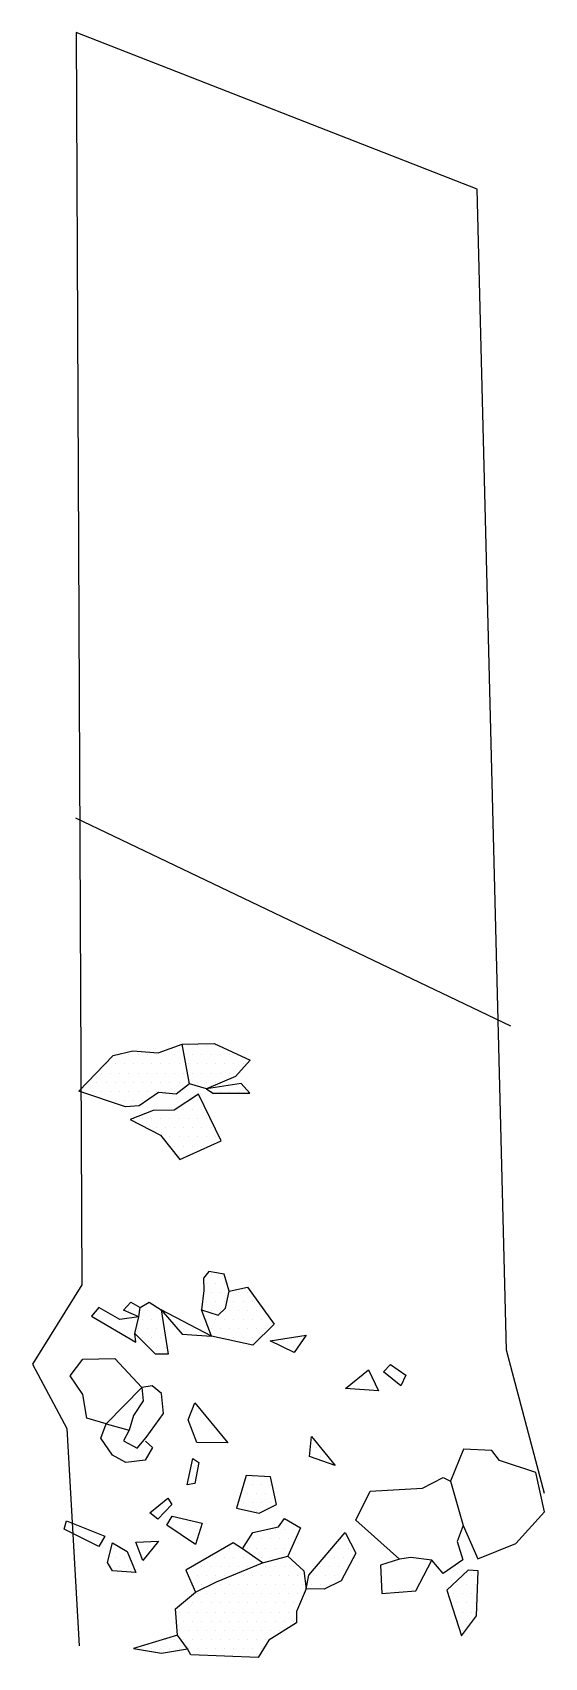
# Model space of a CAD drawing. Header units: metres. Extents: x -2.61 to -1.91, y -15.41 to -13.19.
import ezdxf

# ---------------------------------------------------------------- set-up
doc = ezdxf.new("R2010")
doc.units = ezdxf.units.M
doc.header["$LTSCALE"] = 25
doc.header["$MEASUREMENT"] = 0
doc.linetypes.add('STRICHPUNKTX2', pattern=[2, 1, -0.5, 0, -0.5])
doc.layers.get('0').update_dxf_attribs({"linetype": 'CONTINUOUS'})
for name, color, linetype in [('BEFUND', 1, 'CONTINUOUS'), ('GRABUNGSGRENZE', 3, 'STRICHPUNKTX2'), ('STEINE', 4, 'CONTINUOUS'), ('STEINESCHRAFF', 4, 'CONTINUOUS')]:
    doc.layers.add(name, color=color, linetype=linetype)

# ---------------------------------------------------------------- blocks, each defined once
blk = doc.blocks.new('*X1')
at = {"color": 0}
for p, q in [((-241.25, -1457.5), (-241.25, -1457.5)), ((-240, -1457.5), (-240, -1457.5)), ((-238.75, -1457.5), (-238.75, -1457.5)), ((-237.5, -1457.5), (-237.5, -1457.5)), ((-236.25, -1457.5), (-236.25, -1457.5)), ((-251.25, -1460), (-251.25, -1460)), ((-250, -1460), (-250, -1460)), ((-249.375, -1458.75), (-249.375, -1458.75)), ((-248.75, -1460), (-248.75, -1460)), ((-248.125, -1458.75), (-248.125, -1458.75)), ((-247.5, -1460), (-247.5, -1460)), ((-246.875, -1458.75), (-246.875, -1458.75)), ((-246.25, -1460), (-246.25, -1460)), ((-245.625, -1458.75), (-245.625, -1458.75)), ((-245, -1460), (-245, -1460)), ((-244.375, -1458.75), (-244.375, -1458.75)), ((-243.75, -1460), (-243.75, -1460)), ((-243.125, -1458.75), (-243.125, -1458.75)), ((-242.5, -1460), (-242.5, -1460)), ((-241.875, -1458.75), (-241.875, -1458.75)), ((-241.25, -1460), (-241.25, -1460)), ((-240.625, -1458.75), (-240.625, -1458.75)), ((-240, -1460), (-240, -1460)), ((-239.375, -1458.75), (-239.375, -1458.75)), ((-238.75, -1460), (-238.75, -1460)), ((-238.125, -1458.75), (-238.125, -1458.75)), ((-237.5, -1460), (-237.5, -1460)), ((-236.875, -1458.75), (-236.875, -1458.75)), ((-236.25, -1460), (-236.25, -1460)), ((-235.625, -1458.75), (-235.625, -1458.75)), ((-235, -1460), (-235, -1460)), ((-234.375, -1458.75), (-234.375, -1458.75)), ((-233.75, -1460), (-233.75, -1460)), ((-232.5, -1460), (-232.5, -1460)), ((-253.75, -1462.5), (-253.75, -1462.5)), ((-252.5, -1462.5), (-252.5, -1462.5)), ((-251.875, -1461.25), (-251.875, -1461.25)), ((-251.25, -1462.5), (-251.25, -1462.5)), ((-250.625, -1461.25), (-250.625, -1461.25)), ((-250, -1462.5), (-250, -1462.5)), ((-249.375, -1461.25), (-249.375, -1461.25)), ((-248.75, -1462.5), (-248.75, -1462.5)), ((-248.125, -1461.25), (-248.125, -1461.25)), ((-247.5, -1462.5), (-247.5, -1462.5)), ((-246.875, -1461.25), (-246.875, -1461.25)), ((-246.25, -1462.5), (-246.25, -1462.5)), ((-245.625, -1461.25), (-245.625, -1461.25)), ((-245, -1462.5), (-245, -1462.5)), ((-244.375, -1461.25), (-244.375, -1461.25)), ((-243.75, -1462.5), (-243.75, -1462.5)), ((-243.125, -1461.25), (-243.125, -1461.25)), ((-242.5, -1462.5), (-242.5, -1462.5)), ((-241.875, -1461.25), (-241.875, -1461.25)), ((-241.25, -1462.5), (-241.25, -1462.5)), ((-240.625, -1461.25), (-240.625, -1461.25)), ((-240, -1462.5), (-240, -1462.5)), ((-239.375, -1461.25), (-239.375, -1461.25)), ((-238.75, -1462.5), (-238.75, -1462.5)), ((-238.125, -1461.25), (-238.125, -1461.25)), ((-237.5, -1462.5), (-237.5, -1462.5)), ((-236.875, -1461.25), (-236.875, -1461.25)), ((-236.25, -1462.5), (-236.25, -1462.5)), ((-235.625, -1461.25), (-235.625, -1461.25)), ((-234.375, -1461.25), (-234.375, -1461.25)), ((-254.375, -1463.75), (-254.375, -1463.75)), ((-253.125, -1463.75), (-253.125, -1463.75)), ((-251.875, -1463.75), (-251.875, -1463.75)), ((-250.625, -1463.75), (-250.625, -1463.75)), ((-250, -1465), (-250, -1465)), ((-249.375, -1463.75), (-249.375, -1463.75)), ((-248.75, -1465), (-248.75, -1465)), ((-248.125, -1463.75), (-248.125, -1463.75)), ((-247.5, -1465), (-247.5, -1465)), ((-246.875, -1463.75), (-246.875, -1463.75)), ((-246.25, -1465), (-246.25, -1465)), ((-245.625, -1463.75), (-245.625, -1463.75)), ((-244.375, -1463.75), (-244.375, -1463.75)), ((-243.125, -1463.75), (-243.125, -1463.75)), ((-241.875, -1463.75), (-241.875, -1463.75)), ((-238.75, -1465), (-238.75, -1465)), ((-236.875, -1463.75), (-236.875, -1463.75)), ((-235.625, -1463.75), (-235.625, -1463.75)), ((-234.375, -1463.75), (-234.375, -1463.75)), ((-233.125, -1463.75), (-233.125, -1463.75)), ((-231.875, -1463.75), (-231.875, -1463.75)), ((-247.5, -1467.5), (-247.5, -1467.5)), ((-246.25, -1467.5), (-246.25, -1467.5)), ((-245, -1467.5), (-245, -1467.5)), ((-243.75, -1467.5), (-243.75, -1467.5)), ((-242.5, -1467.5), (-242.5, -1467.5)), ((-241.25, -1467.5), (-241.25, -1467.5)), ((-240.625, -1466.25), (-240.625, -1466.25)), ((-240, -1467.5), (-240, -1467.5)), ((-239.375, -1466.25), (-239.375, -1466.25)), ((-238.75, -1467.5), (-238.75, -1467.5)), ((-238.125, -1466.25), (-238.125, -1466.25)), ((-237.5, -1467.5), (-237.5, -1467.5)), ((-245.625, -1468.75), (-245.625, -1468.75)), ((-244.375, -1468.75), (-244.375, -1468.75)), ((-243.125, -1468.75), (-243.125, -1468.75)), ((-241.875, -1468.75), (-241.875, -1468.75)), ((-240.625, -1468.75), (-240.625, -1468.75)), ((-239.375, -1468.75), (-239.375, -1468.75)), ((-238.125, -1468.75), (-238.125, -1468.75)), ((-236.875, -1468.75), (-236.875, -1468.75)), ((-242.5, -1470), (-242.5, -1470)), ((-241.875, -1471.25), (-241.875, -1471.25)), ((-241.25, -1470), (-241.25, -1470)), ((-240.625, -1471.25), (-240.625, -1471.25)), ((-240, -1470), (-240, -1470)), ((-239.375, -1471.25), (-239.375, -1471.25)), ((-238.75, -1470), (-238.75, -1470)), ((-238.125, -1471.25), (-238.125, -1471.25)), ((-237.5, -1470), (-237.5, -1470)), ((-236.25, -1470), (-236.25, -1470)), ((-241.25, -1472.5), (-241.25, -1472.5)), ((-240, -1472.5), (-240, -1472.5)), ((-236.875, -1488.75), (-236.875, -1488.75)), ((-235.625, -1488.75), (-235.625, -1488.75)), ((-237.5, -1490), (-237.5, -1490)), ((-236.875, -1491.25), (-236.875, -1491.25)), ((-236.25, -1490), (-236.25, -1490)), ((-235.625, -1491.25), (-235.625, -1491.25)), ((-235, -1490), (-235, -1490)), ((-234.375, -1491.25), (-234.375, -1491.25)), ((-233.125, -1491.25), (-233.125, -1491.25)), ((-231.875, -1491.25), (-231.875, -1491.25)), ((-248.125, -1493.75), (-248.125, -1493.75)), ((-246.875, -1493.75), (-246.875, -1493.75)), ((-245.625, -1493.75), (-245.625, -1493.75)), ((-244.375, -1493.75), (-244.375, -1493.75)), ((-238.125, -1493.75), (-238.125, -1493.75)), ((-237.5, -1492.5), (-237.5, -1492.5)), ((-236.875, -1493.75), (-236.875, -1493.75)), ((-236.25, -1492.5), (-236.25, -1492.5)), ((-235.625, -1493.75), (-235.625, -1493.75)), ((-235, -1492.5), (-235, -1492.5)), ((-234.375, -1493.75), (-234.375, -1493.75)), ((-233.75, -1492.5), (-233.75, -1492.5)), ((-233.125, -1493.75), (-233.125, -1493.75)), ((-232.5, -1492.5), (-232.5, -1492.5)), ((-231.875, -1493.75), (-231.875, -1493.75)), ((-231.25, -1492.5), (-231.25, -1492.5)), ((-230.625, -1493.75), (-230.625, -1493.75)), ((-246.875, -1496.25), (-246.875, -1496.25)), ((-246.25, -1495), (-246.25, -1495)), ((-245.625, -1496.25), (-245.625, -1496.25)), ((-245, -1495), (-245, -1495)), ((-244.375, -1496.25), (-244.375, -1496.25)), ((-243.75, -1495), (-243.75, -1495)), ((-242.5, -1495), (-242.5, -1495)), ((-241.25, -1495), (-241.25, -1495)), ((-240.625, -1496.25), (-240.625, -1496.25)), ((-239.375, -1496.25), (-239.375, -1496.25)), ((-237.5, -1495), (-237.5, -1495)), ((-236.875, -1496.25), (-236.875, -1496.25)), ((-236.25, -1495), (-236.25, -1495)), ((-235.625, -1496.25), (-235.625, -1496.25)), ((-235, -1495), (-235, -1495)), ((-234.375, -1496.25), (-234.375, -1496.25)), ((-233.75, -1495), (-233.75, -1495)), ((-233.125, -1496.25), (-233.125, -1496.25)), ((-232.5, -1495), (-232.5, -1495)), ((-231.875, -1496.25), (-231.875, -1496.25)), ((-231.25, -1495), (-231.25, -1495)), ((-230.625, -1496.25), (-230.625, -1496.25)), ((-230, -1495), (-230, -1495)), ((-229.375, -1496.25), (-229.375, -1496.25)), ((-228.75, -1495), (-228.75, -1495)), ((-246.25, -1497.5), (-246.25, -1497.5)), ((-245, -1497.5), (-245, -1497.5)), ((-243.75, -1497.5), (-243.75, -1497.5)), ((-235, -1497.5), (-235, -1497.5)), ((-233.75, -1497.5), (-233.75, -1497.5)), ((-232.5, -1497.5), (-232.5, -1497.5)), ((-231.25, -1497.5), (-231.25, -1497.5)), ((-226.25, -1497.5), (-226.25, -1497.5)), ((-225, -1497.5), (-225, -1497.5)), ((-244.375, -1498.75), (-244.375, -1498.75)), ((-243.125, -1498.75), (-243.125, -1498.75)), ((-226.875, -1498.75), (-226.875, -1498.75)), ((-225.625, -1498.75), (-225.625, -1498.75)), ((-223.125, -1511.25), (-223.125, -1511.25)), ((-223.125, -1513.75), (-223.125, -1513.75)), ((-222.5, -1512.5), (-222.5, -1512.5)), ((-221.875, -1513.75), (-221.875, -1513.75)), ((-239.375, -1516.25), (-239.375, -1516.25)), ((-238.75, -1515), (-238.75, -1515)), ((-240, -1517.5), (-240, -1517.5)), ((-231.25, -1517.5), (-231.25, -1517.5)), ((-230, -1517.5), (-230, -1517.5)), ((-228.75, -1517.5), (-228.75, -1517.5)), ((-232.5, -1520), (-232.5, -1520)), ((-231.875, -1518.75), (-231.875, -1518.75)), ((-231.25, -1520), (-231.25, -1520)), ((-230.625, -1518.75), (-230.625, -1518.75)), ((-230, -1520), (-230, -1520)), ((-229.375, -1518.75), (-229.375, -1518.75)), ((-228.75, -1520), (-228.75, -1520)), ((-230.625, -1521.25), (-230.625, -1521.25)), ((-231.25, -1525), (-231.25, -1525)), ((-230, -1525), (-230, -1525)), ((-229.375, -1523.75), (-229.375, -1523.75)), ((-228.75, -1525), (-228.75, -1525)), ((-228.125, -1523.75), (-228.125, -1523.75)), ((-227.5, -1525), (-227.5, -1525)), ((-226.875, -1523.75), (-226.875, -1523.75)), ((-226.25, -1525), (-226.25, -1525)), ((-225.625, -1523.75), (-225.625, -1523.75)), ((-218.75, -1525), (-218.75, -1525)), ((-250, -1527.5), (-250, -1527.5)), ((-249.375, -1526.25), (-249.375, -1526.25)), ((-248.75, -1527.5), (-248.75, -1527.5)), ((-246.25, -1527.5), (-246.25, -1527.5)), ((-245.625, -1526.25), (-245.625, -1526.25)), ((-236.25, -1527.5), (-236.25, -1527.5)), ((-235, -1527.5), (-235, -1527.5)), ((-234.375, -1526.25), (-234.375, -1526.25)), ((-233.75, -1527.5), (-233.75, -1527.5)), ((-233.125, -1526.25), (-233.125, -1526.25)), ((-232.5, -1527.5), (-232.5, -1527.5)), ((-231.875, -1526.25), (-231.875, -1526.25)), ((-231.25, -1527.5), (-231.25, -1527.5)), ((-230.625, -1526.25), (-230.625, -1526.25)), ((-230, -1527.5), (-230, -1527.5)), ((-229.375, -1526.25), (-229.375, -1526.25)), ((-228.75, -1527.5), (-228.75, -1527.5)), ((-228.125, -1526.25), (-228.125, -1526.25)), ((-227.5, -1527.5), (-227.5, -1527.5)), ((-226.875, -1526.25), (-226.875, -1526.25)), ((-226.25, -1527.5), (-226.25, -1527.5)), ((-221.25, -1527.5), (-221.25, -1527.5)), ((-220, -1527.5), (-220, -1527.5)), ((-219.375, -1526.25), (-219.375, -1526.25)), ((-218.75, -1527.5), (-218.75, -1527.5)), ((-218.125, -1526.25), (-218.125, -1526.25)), ((-217.5, -1527.5), (-217.5, -1527.5)), ((-250.625, -1528.75), (-250.625, -1528.75)), ((-249.375, -1528.75), (-249.375, -1528.75)), ((-248.125, -1528.75), (-248.125, -1528.75)), ((-239.375, -1528.75), (-239.375, -1528.75)), ((-238.125, -1528.75), (-238.125, -1528.75)), ((-236.875, -1528.75), (-236.875, -1528.75)), ((-235.625, -1528.75), (-235.625, -1528.75)), ((-234.375, -1528.75), (-234.375, -1528.75)), ((-233.125, -1528.75), (-233.125, -1528.75)), ((-231.875, -1528.75), (-231.875, -1528.75)), ((-230.625, -1528.75), (-230.625, -1528.75)), ((-229.375, -1528.75), (-229.375, -1528.75)), ((-228.125, -1528.75), (-228.125, -1528.75)), ((-226.875, -1528.75), (-226.875, -1528.75)), ((-225.625, -1528.75), (-225.625, -1528.75)), ((-221.875, -1528.75), (-221.875, -1528.75)), ((-220.625, -1528.75), (-220.625, -1528.75)), ((-219.375, -1528.75), (-219.375, -1528.75)), ((-218.125, -1528.75), (-218.125, -1528.75)), ((-240, -1530), (-240, -1530)), ((-239.375, -1531.25), (-239.375, -1531.25)), ((-238.75, -1530), (-238.75, -1530)), ((-238.125, -1531.25), (-238.125, -1531.25)), ((-237.5, -1530), (-237.5, -1530)), ((-236.875, -1531.25), (-236.875, -1531.25)), ((-236.25, -1530), (-236.25, -1530)), ((-235.625, -1531.25), (-235.625, -1531.25)), ((-235, -1530), (-235, -1530)), ((-234.375, -1531.25), (-234.375, -1531.25)), ((-233.75, -1530), (-233.75, -1530)), ((-233.125, -1531.25), (-233.125, -1531.25)), ((-232.5, -1530), (-232.5, -1530)), ((-231.875, -1531.25), (-231.875, -1531.25)), ((-231.25, -1530), (-231.25, -1530)), ((-230.625, -1531.25), (-230.625, -1531.25)), ((-230, -1530), (-230, -1530)), ((-229.375, -1531.25), (-229.375, -1531.25)), ((-228.75, -1530), (-228.75, -1530)), ((-228.125, -1531.25), (-228.125, -1531.25)), ((-227.5, -1530), (-227.5, -1530)), ((-226.875, -1531.25), (-226.875, -1531.25)), ((-226.25, -1530), (-226.25, -1530)), ((-225.625, -1531.25), (-225.625, -1531.25)), ((-225, -1530), (-225, -1530)), ((-224.375, -1531.25), (-224.375, -1531.25)), ((-223.125, -1531.25), (-223.125, -1531.25)), ((-222.5, -1530), (-222.5, -1530)), ((-221.875, -1531.25), (-221.875, -1531.25)), ((-221.25, -1530), (-221.25, -1530)), ((-220.625, -1531.25), (-220.625, -1531.25)), ((-220, -1530), (-220, -1530)), ((-218.75, -1530), (-218.75, -1530)), ((-203.125, -1531.25), (-203.125, -1531.25)), ((-201.875, -1531.25), (-201.875, -1531.25)), ((-201.25, -1530), (-201.25, -1530)), ((-200.625, -1531.25), (-200.625, -1531.25)), ((-240.625, -1533.75), (-240.625, -1533.75)), ((-239.375, -1533.75), (-239.375, -1533.75)), ((-238.75, -1532.5), (-238.75, -1532.5)), ((-238.125, -1533.75), (-238.125, -1533.75)), ((-237.5, -1532.5), (-237.5, -1532.5)), ((-236.875, -1533.75), (-236.875, -1533.75)), ((-236.25, -1532.5), (-236.25, -1532.5)), ((-235.625, -1533.75), (-235.625, -1533.75)), ((-235, -1532.5), (-235, -1532.5)), ((-234.375, -1533.75), (-234.375, -1533.75)), ((-233.75, -1532.5), (-233.75, -1532.5)), ((-233.125, -1533.75), (-233.125, -1533.75)), ((-232.5, -1532.5), (-232.5, -1532.5)), ((-231.875, -1533.75), (-231.875, -1533.75)), ((-231.25, -1532.5), (-231.25, -1532.5)), ((-230.625, -1533.75), (-230.625, -1533.75)), ((-230, -1532.5), (-230, -1532.5)), ((-229.375, -1533.75), (-229.375, -1533.75)), ((-228.75, -1532.5), (-228.75, -1532.5)), ((-228.125, -1533.75), (-228.125, -1533.75)), ((-227.5, -1532.5), (-227.5, -1532.5)), ((-226.875, -1533.75), (-226.875, -1533.75)), ((-226.25, -1532.5), (-226.25, -1532.5)), ((-225.625, -1533.75), (-225.625, -1533.75)), ((-225, -1532.5), (-225, -1532.5)), ((-203.75, -1532.5), (-203.75, -1532.5)), ((-203.125, -1533.75), (-203.125, -1533.75)), ((-202.5, -1532.5), (-202.5, -1532.5)), ((-201.875, -1533.75), (-201.875, -1533.75)), ((-201.25, -1532.5), (-201.25, -1532.5)), ((-200.625, -1533.75), (-200.625, -1533.75)), ((-241.25, -1535), (-241.25, -1535)), ((-240.625, -1536.25), (-240.625, -1536.25)), ((-240, -1535), (-240, -1535)), ((-239.375, -1536.25), (-239.375, -1536.25)), ((-238.75, -1535), (-238.75, -1535)), ((-238.125, -1536.25), (-238.125, -1536.25)), ((-237.5, -1535), (-237.5, -1535)), ((-236.875, -1536.25), (-236.875, -1536.25)), ((-236.25, -1535), (-236.25, -1535)), ((-235.625, -1536.25), (-235.625, -1536.25)), ((-235, -1535), (-235, -1535)), ((-234.375, -1536.25), (-234.375, -1536.25)), ((-233.75, -1535), (-233.75, -1535)), ((-233.125, -1536.25), (-233.125, -1536.25)), ((-232.5, -1535), (-232.5, -1535)), ((-231.875, -1536.25), (-231.875, -1536.25)), ((-231.25, -1535), (-231.25, -1535)), ((-230.625, -1536.25), (-230.625, -1536.25)), ((-230, -1535), (-230, -1535)), ((-229.375, -1536.25), (-229.375, -1536.25)), ((-228.75, -1535), (-228.75, -1535)), ((-228.125, -1536.25), (-228.125, -1536.25)), ((-227.5, -1535), (-227.5, -1535)), ((-226.875, -1536.25), (-226.875, -1536.25)), ((-226.25, -1535), (-226.25, -1535)), ((-225.625, -1536.25), (-225.625, -1536.25)), ((-203.125, -1536.25), (-203.125, -1536.25)), ((-202.5, -1535), (-202.5, -1535)), ((-201.875, -1536.25), (-201.875, -1536.25)), ((-201.25, -1535), (-201.25, -1535)), ((-241.25, -1537.5), (-241.25, -1537.5)), ((-240, -1537.5), (-240, -1537.5)), ((-238.75, -1537.5), (-238.75, -1537.5)), ((-237.5, -1537.5), (-237.5, -1537.5)), ((-236.25, -1537.5), (-236.25, -1537.5)), ((-235, -1537.5), (-235, -1537.5)), ((-233.75, -1537.5), (-233.75, -1537.5)), ((-232.5, -1537.5), (-232.5, -1537.5)), ((-231.25, -1537.5), (-231.25, -1537.5)), ((-230, -1537.5), (-230, -1537.5)), ((-228.75, -1537.5), (-228.75, -1537.5)), ((-227.5, -1537.5), (-227.5, -1537.5)), ((-202.5, -1537.5), (-202.5, -1537.5)), ((-246.25, -1540), (-246.25, -1540)), ((-245, -1540), (-245, -1540)), ((-243.75, -1540), (-243.75, -1540)), ((-243.125, -1538.75), (-243.125, -1538.75)), ((-242.5, -1540), (-242.5, -1540)), ((-241.875, -1538.75), (-241.875, -1538.75)), ((-241.25, -1540), (-241.25, -1540)), ((-240.625, -1538.75), (-240.625, -1538.75)), ((-240, -1540), (-240, -1540)), ((-239.375, -1538.75), (-239.375, -1538.75)), ((-238.75, -1540), (-238.75, -1540)), ((-238.125, -1538.75), (-238.125, -1538.75)), ((-237.5, -1540), (-237.5, -1540)), ((-236.875, -1538.75), (-236.875, -1538.75)), ((-236.25, -1540), (-236.25, -1540)), ((-235.625, -1538.75), (-235.625, -1538.75)), ((-235, -1540), (-235, -1540)), ((-234.375, -1538.75), (-234.375, -1538.75)), ((-233.75, -1540), (-233.75, -1540)), ((-233.125, -1538.75), (-233.125, -1538.75)), ((-232.5, -1540), (-232.5, -1540)), ((-231.875, -1538.75), (-231.875, -1538.75)), ((-231.25, -1540), (-231.25, -1540)), ((-230.625, -1538.75), (-230.625, -1538.75)), ((-230, -1540), (-230, -1540)), ((-229.375, -1538.75), (-229.375, -1538.75))]:
    blk.add_line(p, q, dxfattribs=at)

msp = doc.modelspace()

# ---------------------------------------------------------------- linework, layer by layer
at = {"layer": 'BEFUND'}
msp.add_lwpolyline([(-1.9586, -14.5482), (-2.5537, -14.2637)], dxfattribs=at)
at = {"layer": 'GRABUNGSGRENZE', "flags": 128}
msp.add_lwpolyline([(-1.9124, -15.1878), (-1.9644, -14.9918), (-2.0046, -13.4033), (-2.5532, -13.1887), (-2.5457, -14.9022), (-2.6132, -15.0109), (-2.5662, -15.0987), (-2.5495, -15.3963)], dxfattribs=at)
at = {"layer": 'STEINE'}
for points in [[(-2.3981, -14.6271), (-2.4165, -14.6414), (-2.4405, -14.6389), (-2.467, -14.6572), (-2.4859, -14.6588), (-2.5497, -14.6373), (-2.5027, -14.5883), (-2.4757, -14.5822), (-2.441, -14.5848), (-2.4083, -14.573)], [(-2.3981, -14.6271), (-2.4083, -14.573), (-2.3644, -14.572), (-2.3154, -14.595), (-2.3353, -14.617), (-2.3751, -14.6343), (-2.3981, -14.6271)], [(-2.3751, -14.6343), (-2.3665, -14.6399), (-2.3159, -14.6399), (-2.3277, -14.6267), (-2.3751, -14.6343)], [(-2.3859, -14.6414), (-2.4191, -14.6634), (-2.4482, -14.6639), (-2.4793, -14.6761), (-2.438, -14.6976), (-2.4114, -14.7308), (-2.3548, -14.7053), (-2.3859, -14.6414)], [(-2.3441, -14.911), (-2.3507, -14.8875), (-2.3717, -14.8839), (-2.3793, -14.8931), (-2.3788, -14.9099), (-2.3819, -14.9365)], [(-2.2824, -14.9559), (-2.3115, -14.985), (-2.3681, -14.9727), (-2.3819, -14.9365), (-2.3589, -14.9436), (-2.3492, -14.9344), (-2.3441, -14.911), (-2.3191, -14.9054), (-2.2824, -14.9559)], [(-2.4677, -14.9461), (-2.4937, -14.9497), (-2.5223, -14.9334), (-2.5325, -14.9451), (-2.4718, -14.9808), (-2.4733, -14.9691)], [(-2.4677, -14.9461), (-2.4886, -14.9369), (-2.4784, -14.9262), (-2.4656, -14.9334)], [(-2.437, -14.9364), (-2.4274, -14.9972), (-2.4447, -14.9972), (-2.4733, -14.9691), (-2.4677, -14.9461), (-2.4656, -14.9334), (-2.4534, -14.9262), (-2.437, -14.9364)], [(-2.3681, -14.9727), (-2.437, -14.9364), (-2.4085, -14.9696), (-2.3681, -14.9727)], [(-2.288, -14.9789), (-2.2385, -14.9712), (-2.2548, -14.9947), (-2.288, -14.9789)], [(-2.4636, -15.0426), (-2.5121, -15.0926), (-2.5387, -15.0849), (-2.5443, -15.0523), (-2.5616, -15.0267), (-2.5442, -15.0038), (-2.5003, -15.0033), (-2.4636, -15.0426)], [(-2.1395, -15.0473), (-2.1849, -15.0442), (-2.1533, -15.0187), (-2.1395, -15.0473)], [(-2.1089, -15.0407), (-2.1328, -15.0213), (-2.1231, -15.0111), (-2.1022, -15.0259), (-2.1089, -15.0407)], [(-2.481, -15.1013), (-2.4886, -15.1156), (-2.4698, -15.1258), (-2.4575, -15.111), (-2.434, -15.0783), (-2.4366, -15.0508), (-2.4493, -15.0406), (-2.4636, -15.0426), (-2.4616, -15.061), (-2.4749, -15.0809), (-2.481, -15.1013)], [(-2.3457, -15.1187), (-2.3881, -15.1182), (-2.4003, -15.087), (-2.3911, -15.0636), (-2.3457, -15.1187)], [(-2.4585, -15.1161), (-2.4488, -15.1248), (-2.4591, -15.1421), (-2.4856, -15.1452), (-2.5035, -15.1355), (-2.5198, -15.112), (-2.5121, -15.0926), (-2.481, -15.1013)], [(-2.1987, -15.1494), (-2.234, -15.1371), (-2.2314, -15.1096), (-2.1987, -15.1494)], [(-2.4014, -15.1759), (-2.3937, -15.1401), (-2.3856, -15.1452), (-2.3912, -15.1743), (-2.4014, -15.1759)], [(-2.0237, -15.2316), (-2.0038, -15.2771), (-1.9517, -15.2562), (-1.9124, -15.2128), (-1.9241, -15.1592), (-1.9742, -15.1428), (-1.9844, -15.1291), (-2.0231, -15.127), (-2.041, -15.1709), (-2.0237, -15.2316)], [(-2.3207, -15.1631), (-2.334, -15.208), (-2.3029, -15.2147), (-2.2794, -15.203), (-2.2876, -15.1652), (-2.3207, -15.1631)], [(-2.0237, -15.2316), (-2.0319, -15.2536), (-2.0242, -15.2786), (-2.0513, -15.2975), (-2.0666, -15.2791), (-2.0952, -15.2755), (-2.111, -15.2775), (-2.1707, -15.2244), (-2.1508, -15.1846), (-2.0793, -15.1806), (-2.0512, -15.1658), (-2.041, -15.1709)], [(-2.4417, -15.2228), (-2.4524, -15.2141), (-2.4279, -15.1942), (-2.4223, -15.2029), (-2.4417, -15.2228)], [(-2.5224, -15.2605), (-2.5699, -15.2365), (-2.5668, -15.2253), (-2.5142, -15.2462), (-2.5224, -15.2605)], [(-2.4295, -15.231), (-2.4218, -15.2187), (-2.381, -15.2284), (-2.3902, -15.2575), (-2.4295, -15.231)], [(-2.2983, -15.2826), (-2.3259, -15.2637), (-2.3116, -15.2412), (-2.2764, -15.2336), (-2.2682, -15.2218), (-2.2462, -15.2346), (-2.2636, -15.2734)], [(-2.4622, -15.2794), (-2.4719, -15.2544), (-2.4407, -15.2529), (-2.4622, -15.2794)], [(-2.235, -15.2994), (-2.185, -15.2413), (-2.1707, -15.2693), (-2.1906, -15.3071), (-2.2141, -15.3188), (-2.2386, -15.3183), (-2.235, -15.2994)], [(-2.4719, -15.2958), (-2.5035, -15.2937), (-2.5107, -15.282), (-2.5035, -15.2554), (-2.4836, -15.2672), (-2.4719, -15.2958)], [(-2.401, -15.4004), (-2.4147, -15.3815), (-2.4173, -15.3458), (-2.3902, -15.3229), (-2.3611, -15.3086), (-2.2983, -15.2826), (-2.2636, -15.2734), (-2.2417, -15.2938), (-2.2386, -15.3183), (-2.2519, -15.3495), (-2.2519, -15.3648), (-2.2897, -15.3887), (-2.3045, -15.4122), (-2.3964, -15.4086), (-2.401, -15.4004)], [(-2.3259, -15.2637), (-2.3386, -15.2555), (-2.4035, -15.2927), (-2.3902, -15.3229)], [(-2.111, -15.2775), (-2.137, -15.2857), (-2.135, -15.3245), (-2.0886, -15.3209), (-2.0666, -15.2791)], [(-2.0171, -15.2929), (-2.0462, -15.3199), (-2.0258, -15.3827), (-2.0054, -15.3552), (-2.0033, -15.2934), (-2.0171, -15.2929)], [(-2.4147, -15.3815), (-2.475, -15.3999), (-2.4367, -15.4065), (-2.401, -15.4004)]]:
    msp.add_lwpolyline(points, dxfattribs=at)

# ---------------------------------------------------------------- block references
at = {"layer": 'STEINESCHRAFF', "xscale": 0.01, "yscale": 0.01, "zscale": 0.01}
msp.add_blockref('*X1', (0, 0), dxfattribs=at)

doc.saveas('drawing.dxf')
